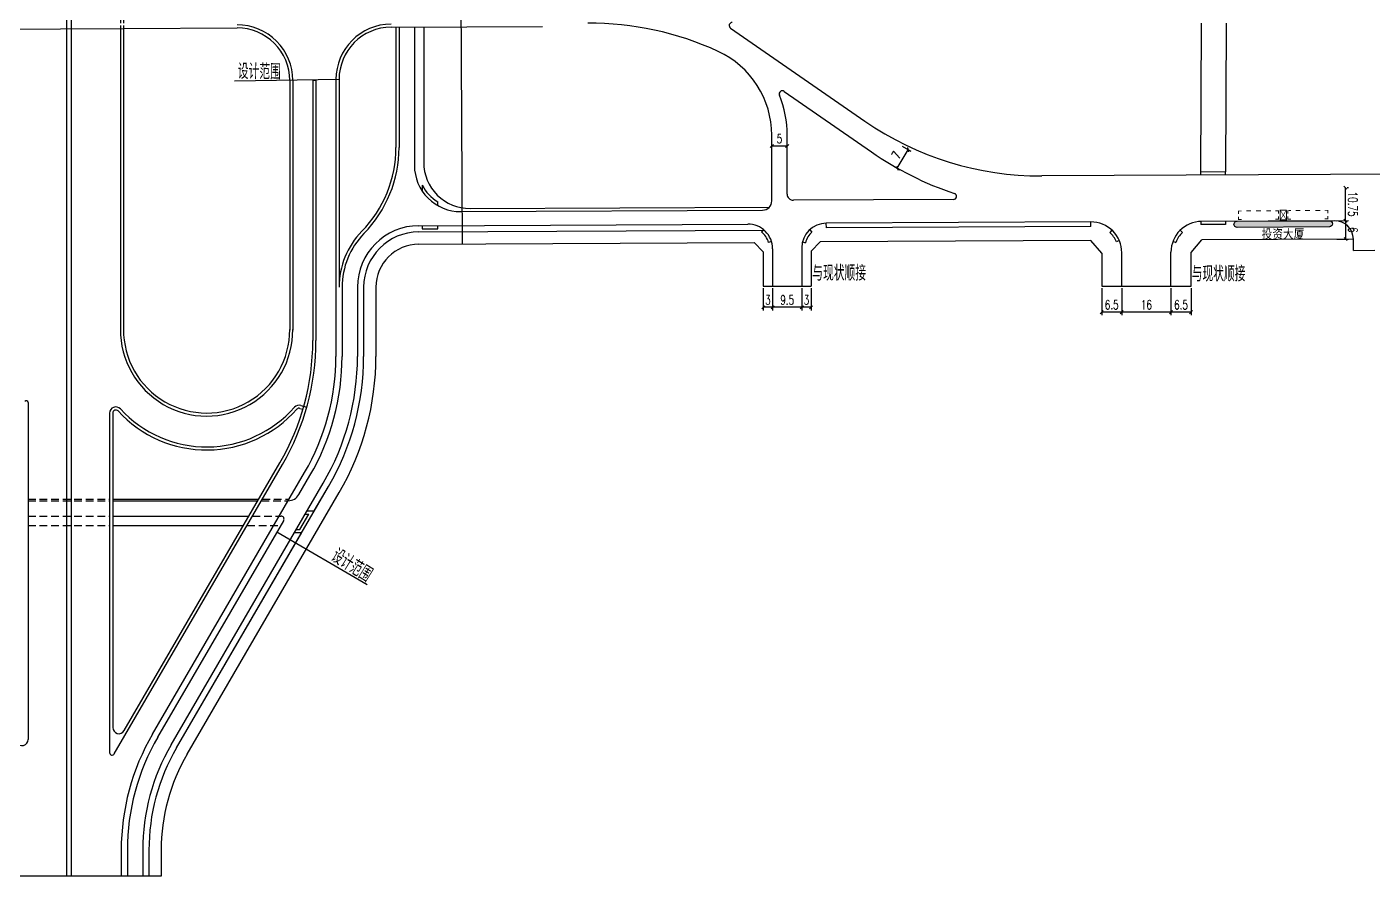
# Model space of a CAD drawing. Extents: x 113363 to 119694, y 18926 to 19620.
# Drawn here: x 113806.4 to 114243.6, y 18966.8 to 19242.6 of the extents above; entities that cross this region are included whole.
import ezdxf
from ezdxf.enums import TextEntityAlignment as Align

# ---------------------------------------------------------------- set-up
doc = ezdxf.new("R2010")
doc.units = 0
for name, pattern in [('CONTINOUS', [0]), ('DASHED', [0.75, 0.5, -0.25]), ('HIDDENX2', [0.75, 0.5, -0.25])]:
    doc.linetypes.add(name, pattern=pattern)
for name, color, linetype in [('FW', 4, 'Continuous'), ('SGFW', 4, 'Continuous'), ('人行道', 1, 'Continuous'), ('公交站', 3, 'Continuous'), ('地下通道', 6, 'Continuous'), ('拼接线', 7, 'Continuous'), ('无障碍', 3, 'Continuous'), ('树池绿化', 3, 'Continuous'), ('横断面宽度标注', 7, 'Continuous'), ('现状', 5, 'Continuous'), ('立道牙', 5, 'Continuous'), ('设计范围', 4, 'Continuous')]:
    doc.layers.add(name, color=color, linetype=linetype)
doc.styles.add('HZTXT', font='ROMANS', dxfattribs={"width": 0.75, "bigfont": 'HZTXT'})
doc.styles.get("Standard").update_dxf_attribs({"font": 'txtd.shx', "width": 0.7, "bigfont": 'hztxt.shx'})
doc.styles.add('txtd', font='txtd.shx', dxfattribs={"width": 0.7, "bigfont": 'hztxt.shx'})
doc.styles.add('XBT', font='', dxfattribs={"width": 0.85})
doc.styles.get('XBT').set_extended_font_data('宋体')
doc.dimstyles.get("Standard").update_dxf_attribs({"dimtxt": 3, "dimasz": 1, "dimexe": 1, "dimexo": 0.625, "dimgap": 0.9, "dimtad": 1, "dimdsep": 46, "dimtxsty": 'txtd', "dimblk": 'OBLIQUE', "dimcen": 0.09, "dimclrd": 256, "dimadec": 0, "dimazin": 0, "dimtfac": 1, "dimtix": 1, "dimtmove": 2, "dimatfit": 3, "dimfxl": 1, "dimtolj": 1, "dimtzin": 0, "dimlwd": -1, "dimarcsym": 0})
doc.dimstyles.new('横断面', dxfattribs={"dimtxt": 3, "dimasz": 1, "dimexe": 1, "dimexo": 0.625, "dimgap": 0.9, "dimtad": 1, "dimdsep": 46, "dimtxsty": 'Standard', "dimblk": 'OBLIQUE', "dimcen": 0.09, "dimadec": 0, "dimazin": 0, "dimtfac": 1, "dimtix": 1, "dimtmove": 2, "dimatfit": 3, "dimfxl": 1, "dimtolj": 1, "dimtzin": 0, "dimarcsym": 0})

# ---------------------------------------------------------------- blocks, each defined once
blk = doc.blocks.new('_Oblique')
at = {"color": 0, "linetype": 'ByBlock', "lineweight": -2}
blk.add_line((-0.5, -0.5), (0.5, 0.5), dxfattribs=at)
blk = doc.blocks.new('*U225')
at = {"layer": '横断面宽度标注', "color": 0, "linetype": 'CONTINOUS', "lineweight": -2, "transparency": 16777216}
for p, q in [((114231.83, 19179.68), (114235.68, 19179.7)), ((114231.86, 19173.68), (114235.71, 19173.7))]:
    blk.add_line(p, q, dxfattribs=at)
at = {"layer": '横断面宽度标注', "linetype": 'CONTINOUS', "transparency": 16777216}
blk.add_line((114234.68, 19179.7), (114234.71, 19173.7), dxfattribs=at)
for p, rotation in [((114234.68, 19179.7), 90.28409370080121), ((114234.71, 19173.7), 270.2840937008012)]:
    blk.add_blockref('_Oblique', p, dxfattribs=dict(at, rotation=rotation))
at = {"layer": '横断面宽度标注', "color": 0, "linetype": 'CONTINOUS', "transparency": 16777216, "insert": (114237.1, 19176.71), "char_height": 3, "width": 0.000000001, "attachment_point": 5, "rotation": 270.2841, "style": 'txtd'}
blk.add_mtext('\\A1;6', dxfattribs=at)
blk = doc.blocks.new('*U236')
at = {"layer": '横断面宽度标注', "linetype": 'CONTINOUS', "transparency": 16777216}
blk.add_line((114234.68, 19179.7), (114234.63, 19190.45), dxfattribs=at)
at = {"layer": '横断面宽度标注', "color": 0, "linetype": 'CONTINOUS', "lineweight": -2, "transparency": 16777216}
for p, q in [((114235.25, 19190.45), (114235.63, 19190.45)), ((114231.83, 19179.68), (114235.68, 19179.7))]:
    blk.add_line(p, q, dxfattribs=at)
at = {"layer": '横断面宽度标注', "linetype": 'CONTINOUS', "transparency": 16777216}
for p, rotation in [((114234.63, 19190.45), 90.2840937003845), ((114234.68, 19179.7), 270.2840937003845)]:
    blk.add_blockref('_Oblique', p, dxfattribs=dict(at, rotation=rotation))
at = {"layer": '横断面宽度标注', "color": 0, "linetype": 'CONTINOUS', "transparency": 16777216, "insert": (114237.06, 19185.08), "char_height": 3, "width": 0.000000001, "attachment_point": 5, "rotation": 270.2841, "style": 'txtd'}
blk.add_mtext('\\A1;10.75', dxfattribs=at)
blk = doc.blocks.new('*U16')
at = {"layer": '横断面宽度标注', "linetype": 'CONTINOUS', "transparency": 16777216}
blk.add_line((114089.07, 19196.73), (114092.67, 19202.73), dxfattribs=at)
at = {"layer": '横断面宽度标注', "color": 0, "linetype": 'CONTINOUS', "lineweight": -2, "transparency": 16777216}
for p, q in [((114090.67, 19203.93), (114093.53, 19202.22)), ((114087.07, 19197.93), (114089.93, 19196.22))]:
    blk.add_line(p, q, dxfattribs=at)
at = {"layer": '横断面宽度标注', "linetype": 'CONTINOUS', "transparency": 16777216}
for p, rotation in [((114092.67, 19202.73), 59.01702947204178), ((114089.07, 19196.73), 239.0170294720418)]:
    blk.add_blockref('_Oblique', p, dxfattribs=dict(at, rotation=rotation))
at = {"layer": '横断面宽度标注', "color": 0, "linetype": 'CONTINOUS', "transparency": 16777216, "insert": (114088.81, 19200.97), "char_height": 3, "width": 0.000000001, "attachment_point": 5, "rotation": 59.017, "style": 'txtd'}
blk.add_mtext('\\A1;7', dxfattribs=at)
blk = doc.blocks.new('*U26')
at = {"layer": '横断面宽度标注', "color": 0, "linetype": 'CONTINOUS', "lineweight": -2, "transparency": 16777216}
for p, q in [((114178, 19157.81), (114178, 19148.99)), ((114184.5, 19157.81), (114184.5, 19148.99))]:
    blk.add_line(p, q, dxfattribs=at)
at = {"layer": '横断面宽度标注', "linetype": 'CONTINOUS', "transparency": 16777216}
blk.add_line((114184.5, 19149.99), (114178, 19149.99), dxfattribs=at)
at = {"layer": '横断面宽度标注', "linetype": 'CONTINOUS', "transparency": 16777216, "rotation": 180}
blk.add_blockref('_Oblique', (114178, 19149.99), dxfattribs=at)
at = {"layer": '横断面宽度标注', "linetype": 'CONTINOUS', "transparency": 16777216}
blk.add_blockref('_Oblique', (114184.5, 19149.99), dxfattribs=at)
at = {"layer": '横断面宽度标注', "color": 0, "linetype": 'CONTINOUS', "transparency": 16777216, "insert": (114181.25, 19152.39), "char_height": 3, "width": 0.000000001, "attachment_point": 5, "style": 'txtd'}
blk.add_mtext('\\A1;6.5', dxfattribs=at)
blk = doc.blocks.new('*U27')
at = {"layer": '横断面宽度标注', "color": 0, "linetype": 'CONTINOUS', "lineweight": -2, "transparency": 16777216}
for p, q in [((114162, 19157.81), (114162, 19148.99)), ((114178, 19157.81), (114178, 19148.99))]:
    blk.add_line(p, q, dxfattribs=at)
at = {"layer": '横断面宽度标注', "linetype": 'CONTINOUS', "transparency": 16777216}
blk.add_line((114178, 19149.99), (114162, 19149.99), dxfattribs=at)
at = {"layer": '横断面宽度标注', "linetype": 'CONTINOUS', "transparency": 16777216, "rotation": 180}
blk.add_blockref('_Oblique', (114162, 19149.99), dxfattribs=at)
at = {"layer": '横断面宽度标注', "linetype": 'CONTINOUS', "transparency": 16777216}
blk.add_blockref('_Oblique', (114178, 19149.99), dxfattribs=at)
at = {"layer": '横断面宽度标注', "color": 0, "linetype": 'CONTINOUS', "transparency": 16777216, "insert": (114170, 19152.39), "char_height": 3, "width": 0.000000001, "attachment_point": 5, "style": 'txtd'}
blk.add_mtext('\\A1;16', dxfattribs=at)
blk = doc.blocks.new('*U28')
at = {"layer": '横断面宽度标注', "color": 0, "linetype": 'CONTINOUS', "lineweight": -2, "transparency": 16777216}
for p, q in [((114155.5, 19157.81), (114155.5, 19148.99)), ((114162, 19157.81), (114162, 19148.99))]:
    blk.add_line(p, q, dxfattribs=at)
at = {"layer": '横断面宽度标注', "linetype": 'CONTINOUS', "transparency": 16777216}
blk.add_line((114162, 19149.99), (114155.5, 19149.99), dxfattribs=at)
at = {"layer": '横断面宽度标注', "linetype": 'CONTINOUS', "transparency": 16777216, "rotation": 180}
blk.add_blockref('_Oblique', (114155.5, 19149.99), dxfattribs=at)
at = {"layer": '横断面宽度标注', "linetype": 'CONTINOUS', "transparency": 16777216}
blk.add_blockref('_Oblique', (114162, 19149.99), dxfattribs=at)
at = {"layer": '横断面宽度标注', "color": 0, "linetype": 'CONTINOUS', "transparency": 16777216, "insert": (114158.75, 19152.39), "char_height": 3, "width": 0.000000001, "attachment_point": 5, "style": 'txtd'}
blk.add_mtext('\\A1;6.5', dxfattribs=at)
blk = doc.blocks.new('*U29')
at = {"layer": '横断面宽度标注', "color": 0, "linetype": 'CONTINOUS', "lineweight": -2, "transparency": 16777216}
for p, q in [((114058.08, 19157.81), (114058.08, 19150.56)), ((114061.08, 19157.81), (114061.08, 19150.56))]:
    blk.add_line(p, q, dxfattribs=at)
at = {"layer": '横断面宽度标注', "linetype": 'CONTINOUS', "transparency": 16777216}
blk.add_line((114061.08, 19151.56), (114058.08, 19151.56), dxfattribs=at)
at = {"layer": '横断面宽度标注', "linetype": 'CONTINOUS', "transparency": 16777216, "rotation": 180}
blk.add_blockref('_Oblique', (114058.08, 19151.56), dxfattribs=at)
at = {"layer": '横断面宽度标注', "linetype": 'CONTINOUS', "transparency": 16777216}
blk.add_blockref('_Oblique', (114061.08, 19151.56), dxfattribs=at)
at = {"layer": '横断面宽度标注', "color": 0, "linetype": 'CONTINOUS', "transparency": 16777216, "insert": (114059.58, 19153.96), "char_height": 3, "width": 0.000000001, "attachment_point": 5, "style": 'txtd'}
blk.add_mtext('\\A1;3', dxfattribs=at)
blk = doc.blocks.new('*U30')
at = {"layer": '横断面宽度标注', "color": 0, "linetype": 'CONTINOUS', "lineweight": -2, "transparency": 16777216}
for p, q in [((114048.58, 19157.81), (114048.58, 19150.56)), ((114058.08, 19157.81), (114058.08, 19150.56))]:
    blk.add_line(p, q, dxfattribs=at)
at = {"layer": '横断面宽度标注', "linetype": 'CONTINOUS', "transparency": 16777216}
blk.add_line((114058.08, 19151.56), (114048.58, 19151.56), dxfattribs=at)
at = {"layer": '横断面宽度标注', "linetype": 'CONTINOUS', "transparency": 16777216, "rotation": 180}
blk.add_blockref('_Oblique', (114048.58, 19151.56), dxfattribs=at)
at = {"layer": '横断面宽度标注', "linetype": 'CONTINOUS', "transparency": 16777216}
blk.add_blockref('_Oblique', (114058.08, 19151.56), dxfattribs=at)
at = {"layer": '横断面宽度标注', "color": 0, "linetype": 'CONTINOUS', "transparency": 16777216, "insert": (114053.33, 19153.96), "char_height": 3, "width": 0.000000001, "attachment_point": 5, "style": 'txtd'}
blk.add_mtext('\\A1;9.5', dxfattribs=at)
blk = doc.blocks.new('*U31')
at = {"layer": '横断面宽度标注', "color": 0, "linetype": 'CONTINOUS', "lineweight": -2, "transparency": 16777216}
for p, q in [((114045.58, 19157.81), (114045.58, 19150.56)), ((114048.58, 19157.81), (114048.58, 19150.56))]:
    blk.add_line(p, q, dxfattribs=at)
at = {"layer": '横断面宽度标注', "linetype": 'CONTINOUS', "transparency": 16777216}
blk.add_line((114048.58, 19151.56), (114045.58, 19151.56), dxfattribs=at)
at = {"layer": '横断面宽度标注', "linetype": 'CONTINOUS', "transparency": 16777216, "rotation": 180}
blk.add_blockref('_Oblique', (114045.58, 19151.56), dxfattribs=at)
at = {"layer": '横断面宽度标注', "linetype": 'CONTINOUS', "transparency": 16777216}
blk.add_blockref('_Oblique', (114048.58, 19151.56), dxfattribs=at)
at = {"layer": '横断面宽度标注', "color": 0, "linetype": 'CONTINOUS', "transparency": 16777216, "insert": (114047.08, 19153.96), "char_height": 3, "width": 0.000000001, "attachment_point": 5, "style": 'txtd'}
blk.add_mtext('\\A1;3', dxfattribs=at)
blk = doc.blocks.new('*U32')
at = {"layer": '横断面宽度标注', "color": 0, "linetype": 'CONTINOUS', "lineweight": -2, "transparency": 16777216}
for p, q in [((114048.33, 19204.55), (114048.33, 19204.92)), ((114053.33, 19204.55), (114053.33, 19204.92))]:
    blk.add_line(p, q, dxfattribs=at)
at = {"layer": '横断面宽度标注', "linetype": 'CONTINOUS', "transparency": 16777216}
blk.add_line((114053.33, 19203.92), (114048.33, 19203.92), dxfattribs=at)
for p, rotation in [((114048.33, 19203.92), 179.9999999998332), ((114053.33, 19203.92), 359.9999999998333)]:
    blk.add_blockref('_Oblique', p, dxfattribs=dict(at, rotation=rotation))
at = {"layer": '横断面宽度标注', "color": 0, "linetype": 'CONTINOUS', "transparency": 16777216, "insert": (114050.83, 19206.32), "char_height": 3, "width": 0.000000001, "attachment_point": 5, "style": 'txtd'}
blk.add_mtext('\\A1;5', dxfattribs=at)
blk = doc.blocks.new('*U177')
at = {"layer": '横断面宽度标注', "color": 0, "linetype": 'CONTINOUS', "lineweight": -2, "transparency": 16777216}
for p, q in [((114048.33, 19204.55), (114048.33, 19204.92)), ((114053.33, 19204.55), (114053.33, 19204.92)), ((114053.33, 19203.92), (114048.33, 19203.92))]:
    blk.add_line(p, q, dxfattribs=at)
for p, rotation in [((114048.33, 19203.92), 179.9999999998332), ((114053.33, 19203.92), 359.9999999998333)]:
    blk.add_blockref('_Oblique', p, dxfattribs=dict(at, rotation=rotation))
at = {"layer": '横断面宽度标注', "color": 0, "linetype": 'CONTINOUS', "transparency": 16777216, "insert": (114050.83, 19206.32), "char_height": 3, "width": 0.000000001, "attachment_point": 5}
blk.add_mtext('\\A1;5', dxfattribs=at)
blk = doc.blocks.new('公交站台8')
at = {"layer": '公交站'}
blk.add_hatch(color=256, dxfattribs=at).paths.add_polyline_path([(14.94, -2.35, 1), (14.94, -0.35), (-15.06, -0.35, 1), (-15.06, -2.35)])
at = {"layer": '公交站', "linetype": 'Continuous'}
for points in [[(-14.56, 2, 0.3, 0.3, 0), (-14.57, 2.96, 0.3, 0.3, 0), (-13.55, 2.96, 0.3, 0.3, 0)], [(-14.56, 1.16, 0.3, 0.3, 0), (-14.56, 0.21, 0.3, 0.3, 0), (-13.55, 0.21, 0.3, 0.3, 0)], [(-10.45, 2.97, 0.3, 0.3, 0), (-12.02, 2.97, 0.3, 0.3, 0)], [(-7.27, 2.98, 0.3, 0.3, 0), (-8.83, 2.97, 0.3, 0.3, 0)], [(-4.01, 2.99, 0.3, 0.3, 0), (-5.57, 2.98, 0.3, 0.3, 0)], [(-1.56, 2.04, 0.3, 0.3, 0), (-1.57, 2.99, 0.3, 0.3, 0), (-2.58, 2.99, 0.3, 0.3, 0)], [(-1.56, 1.2, 0.3, 0.3, 0), (-1.56, 0.24, 0.3, 0.3, 0), (-2.57, 0.24, 0.3, 0.3, 0)], [(1, 0, 0.2, 0.2, 0), (-1.01, 3.14, 0.2, 0.2, 0)], [(0.99, 3.15, 0.2, 0.2, 0), (-1, 0, 0.2, 0.2, 0)], [(1.44, 2.04, 0.3, 0.3, 0), (1.43, 3, 0.3, 0.3, 0), (2.45, 3, 0.3, 0.3, 0)], [(1.44, 1.2, 0.3, 0.3, 0), (1.44, 0.25, 0.3, 0.3, 0), (2.45, 0.25, 0.3, 0.3, 0)], [(5.55, 3.01, 0.3, 0.3, 0), (3.98, 3.01, 0.3, 0.3, 0)], [(8.64, 3.02, 0.3, 0.3, 0), (7.08, 3.01, 0.3, 0.3, 0)], [(11.99, 3.03, 0.3, 0.3, 0), (10.43, 3.02, 0.3, 0.3, 0)], [(14.44, 2.08, 0.3, 0.3, 0), (14.43, 3.03, 0.3, 0.3, 0), (13.42, 3.03, 0.3, 0.3, 0)], [(14.44, 1.24, 0.3, 0.3, 0), (14.44, 0.28, 0.3, 0.3, 0), (13.43, 0.28, 0.3, 0.3, 0)]]:
    blk.add_lwpolyline(points, format="xyseb", dxfattribs=at)
blk.add_lwpolyline([(0.99, 3.15, 0.3, 0.3, 0), (-1.01, 3.14, 0.3, 0.3, 0), (-1, 0, 0.3, 0.3, 0), (1, 0, 0.3, 0.3, 0)], format="xyseb", close=True, dxfattribs=at)
at = {"layer": '公交站'}
blk.add_lwpolyline([(14.94, -0.35, -1), (14.94, -2.35), (-15.06, -2.35, -1), (-15.06, -0.35)], format="xyb", close=True, dxfattribs=at)
at = {"layer": '公交站', "style": 'XBT', "width": 0.85}
blk.add_attdef('公交站台', text='', height=3, dxfattribs=at).set_placement((-7.29, -7.56), align=Align.BOTTOM_LEFT)

msp = doc.modelspace()

# ---------------------------------------------------------------- linework, layer by layer
at = {"layer": 'FW'}
msp.add_line((113946.722, 19373.1), (113947.725, 19172.135), dxfattribs=at)
at = {"layer": 'FW', "linetype": 'CONTINOUS'}
for p, q in [((113907.749, 19225.522), (113873.839, 19224.993)), ((113916.922, 19061.469), (113887.606, 19078.52))]:
    msp.add_line(p, q, dxfattribs=at)
at = {"layer": '人行道', "ltscale": 10}
for p, q in [((113933.679, 19172.065), (114042.58, 19172.608)), ((114151.98, 19173.286), (114064.08, 19172.85)), ((114155.5, 19169.154), (114151.98, 19173.286)), ((114184.5, 19169.333), (114187.98, 19173.464)), ((114237.236, 19173.709), (114187.98, 19173.464)), ((114155.5, 19169.154), (114155.5, 19158.432)), ((114184.5, 19158.432), (114184.5, 19169.333)), ((113919.749, 19158.066), (113919.749, 19135.635)), ((113858.406, 19006.441), (113907.817, 19091.39)), ((113850, 18975.268), (113850, 18966.845)), ((113850, 18966.845), (113754, 18966.845))]:
    msp.add_line(p, q, dxfattribs=at)
for points in [[(114045.58, 19169.623), (114042.58, 19172.608)], [(114061.08, 19169.835), (114064.08, 19172.85)], [(114061.08, 19169.835), (114061.08, 19158.432)], [(114045.58, 19169.623), (114045.58, 19158.432)]]:
    msp.add_lwpolyline(points, dxfattribs=at)
for centre, radius, start, end in [((113933.749, 19158.066), 14, 90.28557, 180), ((113831.749, 19135.635), 88, 329.81577, 0), ((113831.749, 19135.635), 88, 329.81577, 329.95261), ((113912, 18975.268), 62, 149.81577, 180)]:
    msp.add_arc(centre, radius, start, end, dxfattribs=at)
at = {"layer": '地下通道', "ltscale": 5}
for p, q in [((113926.249, 19242.529), (113926.249, 19203.483)), ((113926.249, 19242.529), (113926.249, 19203.483)), ((113927.249, 19242.534), (113927.249, 19203.483)), ((113927.249, 19242.534), (113927.249, 19203.483)), ((113932.249, 19242.559), (113932.249, 19197.633)), ((113932.249, 19242.559), (113932.249, 19197.633)), ((113935.249, 19242.574), (113935.249, 19198.648)), ((113935.249, 19242.574), (113935.249, 19198.648)), ((113834.25, 19089.25), (113881.7, 19089.25)), ((113834.25, 19089.25), (113881.7, 19089.25)), ((113834.25, 19088.75), (113881.409, 19088.75)), ((113834.25, 19088.75), (113881.409, 19088.75)), ((113834.25, 19083.75), (113878.501, 19083.75)), ((113834.25, 19083.75), (113878.501, 19083.75)), ((113834.25, 19080.75), (113876.756, 19080.75)), ((113834.25, 19080.75), (113876.756, 19080.75))]:
    msp.add_line(p, q, dxfattribs=at)
at = {"layer": '地下通道', "linetype": 'HIDDENX2', "ltscale": 5}
for p, q in [((113806.75, 19089.25), (113833.25, 19089.25)), ((113806.75, 19089.25), (113833.25, 19089.25)), ((113806.75, 19088.75), (113833.25, 19088.75)), ((113806.75, 19088.75), (113833.25, 19088.75)), ((113882.566, 19088.75), (113891.255, 19088.75)), ((113882.566, 19088.75), (113891.255, 19088.75)), ((113882.857, 19089.25), (113891.533, 19089.25)), ((113882.857, 19089.25), (113891.533, 19089.25)), ((113806.75, 19083.75), (113833.25, 19083.75)), ((113806.75, 19083.75), (113833.25, 19083.75)), ((113879.658, 19083.75), (113888.909, 19083.75)), ((113879.658, 19083.75), (113888.909, 19083.75)), ((113806.75, 19080.75), (113833.25, 19080.75)), ((113806.75, 19080.75), (113833.25, 19080.75)), ((113877.913, 19080.75), (113888.903, 19080.75)), ((113877.913, 19080.75), (113888.903, 19080.75))]:
    msp.add_line(p, q, dxfattribs=at)
at = {"layer": '拼接线'}
msp.add_line((113946.722, 19373.1), (113947.725, 19172.135), dxfattribs=at)
at = {"layer": '无障碍', "linetype": 'CONTINOUS'}
for p, q in [((114187.721, 19195.463), (114187.939, 19243.838)), ((114195.939, 19243.878), (114195.726, 19195.503)), ((114195.726, 19195.503), (114187.721, 19195.463)), ((114187.723, 19194.463), (114187.721, 19195.463)), ((114195.726, 19194.503), (114195.726, 19195.503)), ((113934.798, 19191.232), (113934.798, 19189.268)), ((113939.798, 19184.615), (113939.798, 19185.781)), ((114187.73, 19179.461), (114187.735, 19178.463)), ((114195.729, 19179.503), (114195.734, 19178.503)), ((113934.798, 19178.071), (113934.798, 19177.071)), ((113934.798, 19177.071), (113939.798, 19177.096)), ((113939.798, 19177.096), (113939.798, 19178.096)), ((114045.585, 19176.839), (114044.959, 19176.059)), ((114060.651, 19176.736), (114061.33, 19176.001)), ((114158.796, 19176.622), (114158.116, 19175.888)), ((114181.013, 19176.618), (114181.711, 19175.903)), ((114195.734, 19178.503), (114187.735, 19178.463)), ((114048.241, 19172.903), (114047.283, 19172.615)), ((114058.316, 19172.787), (114059.286, 19172.547)), ((114161.187, 19173.236), (114160.268, 19172.841)), ((114178.65, 19173.01), (114179.585, 19172.656)), ((113895.071, 19079.418), (113897.996, 19084.418)), ((113896.838, 19084.418), (113897.996, 19084.418)), ((113897.402, 19085.418), (113899.716, 19085.418)), ((113893.331, 19078.418), (113895.644, 19078.418)), ((113893.912, 19079.418), (113895.071, 19079.418))]:
    msp.add_line(p, q, dxfattribs=at)
for centre, radius, start, end in [((113947.249, 19197.633), 14, 207.20822, 237.84524), ((114040.58, 19170.598), 7, 16.742, 51.27241), ((114066.08, 19170.86), 7, 132.73599, 166.05726), ((114152, 19169.286), 9, 23.26389, 47.18797), ((114188, 19169.464), 9, 134.32589, 159.23083)]:
    msp.add_arc(centre, radius, start, end, dxfattribs=at)
at = {"layer": '树池绿化', "linetype": 'CONTINOUS'}
for p, q in [((114066.048, 19177.36), (114066.04, 19178.86)), ((114066.048, 19177.36), (114066.04, 19178.86)), ((114151.958, 19177.786), (114151.95, 19179.286)), ((114151.958, 19177.786), (114151.95, 19179.286))]:
    msp.add_line(p, q, dxfattribs=at)
at = {"layer": '树池绿化'}
for p, q in [((113933.659, 19176.065), (114045.842, 19176.625)), ((113933.659, 19176.065), (114045.842, 19176.625)), ((114151.958, 19177.786), (114066.048, 19177.36)), ((114151.958, 19177.786), (114066.048, 19177.36)), ((113915.749, 19158.066), (113915.749, 19135.635)), ((113915.749, 19158.066), (113915.749, 19135.635)), ((113854.949, 19008.452), (113904.359, 19093.401)), ((113899.716, 19085.418), (113904.359, 19093.401)), ((113854.949, 19008.452), (113895.644, 19078.418)), ((113846, 18975.268), (113846, 18966.845)), ((113846, 18975.268), (113846, 18966.845))]:
    msp.add_line(p, q, dxfattribs=at)
for centre, radius, start, end in [((113933.749, 19158.066), 18, 90.28557, 180), ((113933.749, 19158.066), 18, 90.28557, 180), ((113831.749, 19135.635), 84, 329.81577, 0), ((113831.749, 19135.635), 84, 329.81577, 0), ((113912, 18975.268), 66, 149.81577, 180), ((113912, 18975.268), 66, 149.81577, 180)]:
    msp.add_arc(centre, radius, start, end, dxfattribs=at)
at = {"layer": '现状'}
for p, q in [((113819.25, 19617.848), (113819.25, 18966.845)), ((113820.75, 19617.848), (113820.75, 18966.845)), ((113765.167, 19241.726), (113837.75, 19242.088)), ((113819.25, 19241.996), (113819.25, 18966.845)), ((113820.75, 19242.003), (113820.75, 18966.845)), ((113836.75, 19242.083), (113836.75, 19143.986)), ((113837.75, 19242.088), (113874.664, 19242.272)), ((113837.75, 19242.088), (113837.75, 19143.991)), ((113924.664, 19242.521), (113973.841, 19242.766)), ((114034.914, 19242.255), (114078.577, 19212.005)), ((113891.749, 19225.272), (113891.749, 19144.083)), ((113892.749, 19225.274), (113892.749, 19144.083)), ((113899.249, 19225.272), (113900.249, 19225.272)), ((113899.249, 19225.272), (113899.249, 19140.725)), ((113900.249, 19225.272), (113900.249, 19140.725)), ((113906.749, 19225.524), (113906.749, 19135.635)), ((113907.749, 19225.522), (113907.749, 19158.066)), ((114052.296, 19221.696), (114080.681, 19202.031)), ((114048.33, 19186.122), (114048.33, 19207.434)), ((114053.33, 19188.307), (114053.33, 19207.434)), ((113947.323, 19182.634), (114045.345, 19183.122)), ((113950.323, 19183.649), (114047.576, 19184.133)), ((114107.359, 19186.565), (114055.34, 19186.307)), ((113933.649, 19178.065), (114040.54, 19178.598)), ((114151.95, 19179.286), (114066.04, 19178.86)), ((114048.58, 19170.598), (114048.58, 19158.432)), ((114058.08, 19170.86), (114058.08, 19158.432)), ((113908.749, 19158.066), (113908.749, 19135.635)), ((113913.749, 19158.066), (113913.749, 19135.635)), ((113806.75, 19120.642), (113806.75, 19011.207)), ((113895.06, 19118.748), (113896.043, 19118.451)), ((113895.35, 19119.705), (113897.277, 19119.123)), ((113833.25, 19117.208), (113833.25, 19006.93)), ((113834.25, 19117.208), (113834.25, 19015.088)), ((113834.742, 19006.528), (113889.402, 19100.503)), ((113837.979, 19014.082), (113888.537, 19101.006)), ((113847.169, 19012.977), (113896.58, 19097.927)), ((113894.713, 19090.739), (113898.308, 19096.921)), ((113853.22, 19009.457), (113902.631, 19094.407)), ((113848.898, 19011.971), (113889.774, 19082.247)), ((113837, 18975.268), (113837, 18966.845)), ((113839, 18975.268), (113839, 18966.845)), ((113844, 18975.268), (113844, 18966.845))]:
    msp.add_line(p, q, dxfattribs=at)
at = {"layer": '现状', "linetype": 'DASHED', "ltscale": 3}
for p, q in [((113819.25, 19287.997), (113819.25, 19241.996)), ((113820.75, 19288.004), (113820.75, 19242.003)), ((113836.75, 19288.084), (113836.75, 19242.083)), ((113837.75, 19288.089), (113837.75, 19242.088))]:
    msp.add_line(p, q, dxfattribs=at)
at = {"layer": '现状', "ltscale": 5}
for p, q in [((114293.214, 19194.986), (114136.021, 19194.207)), ((114231.206, 19179.679), (114187.95, 19179.464)), ((114237.254, 19170.046), (114237.236, 19173.709)), ((114162, 19158.432), (114162, 19169.286)), ((114178, 19158.432), (114178, 19169.464))]:
    msp.add_line(p, q, dxfattribs=at)
at = {"layer": '现状'}
for centre, radius, start, end in [((113874.749, 19225.274), 18, 0, 90.28596), ((113874.749, 19225.272), 17, 0, 90.28557), ((113924.749, 19225.524), 18, 90.28596, 180), ((113924.749, 19225.522), 17, 90.28557, 180), ((114018.33, 19207.434), 30, 0, 65.28957), ((114051.727, 19220.874), 1, 55.28593, 201.92193), ((114018.33, 19207.434), 35, 360, 21.92193), ((113887.249, 19203.483), 39, 315.67473, 0), ((113887.249, 19203.483), 40, 315.67473, 0), ((114141.616, 19289.986), 107, 235.28593, 251.50366), ((113947.249, 19197.633), 15, 180, 270.28557), ((113950.249, 19198.648), 15, 180, 270.28557), ((114055.33, 19188.307), 2, 180, 270.28409), ((114107.354, 19187.565), 1, 270.28409, 71.50366), ((114045.33, 19186.122), 3, 270.28557, 360), ((114040.58, 19170.598), 8, 0, 90.28557), ((114066.08, 19170.86), 8, 90.28409, 180), ((114152, 19169.286), 10, 0, 90.28409), ((113933.749, 19158.066), 26, 135.67473, 180), ((113933.749, 19158.066), 25, 135.67473, 180), ((113933.749, 19158.066), 20, 90.28557, 180), ((113864.749, 19144.223), 28, 179.51576, 0.28552), ((113864.749, 19144.223), 27, 179.50687, 0.29076), ((113820.249, 19140.725), 79, 329.81577, 0), ((113820.249, 19140.725), 80, 329.81577, 0), ((113831.749, 19135.635), 75, 329.81577, 0), ((113831.749, 19135.635), 77, 329.81577, 0), ((113831.749, 19135.635), 82, 329.81577, 0), ((113806.15, 19120.642), 0.6, 0, 143.17713), ((113835.25, 19117.208), 2, 42.48323, 180), ((113835.25, 19117.208), 1, 42.48323, 180), ((113864.749, 19144.223), 39, 222.48323, 318.63805), ((113864.749, 19144.223), 38, 222.48323, 318.63805), ((113894.771, 19117.79), 2, 73.18351, 138.63805), ((113894.771, 19117.79), 1, 73.18351, 138.63805), ((113891.255, 19092.75), 4, 270, 329.81577), ((113888.909, 19082.75), 1, 329.81577, 90), ((113836.25, 19015.088), 2, 180, 329.81577), ((113912, 18975.268), 75, 149.81577, 180), ((113804.75, 19011.207), 2, 210.33586, 0), ((113912, 18975.268), 73, 149.81577, 180), ((113912, 18975.268), 68, 149.81577, 180), ((113834.05, 19006.93), 0.8, 180, 329.81577)]:
    msp.add_arc(centre, radius, start, end, dxfattribs=at)
at = {"layer": '现状', "ltscale": 5}
for centre, radius, start, end in [((114135.525, 19294.206), 100, 235.28593, 270.28409), ((114188, 19169.464), 10, 90.28409, 180), ((114231.236, 19173.679), 6, 0.28484, 90.28409)]:
    msp.add_arc(centre, radius, start, end, dxfattribs=at)
at = {"layer": '立道牙'}
for centre, radius, start, end in [((113989.068, 19143.844), 100, 65.28957, 90.28596), ((114035.483, 19243.077), 1, 90.28596, 235.28593)]:
    msp.add_arc(centre, radius, start, end, dxfattribs=at)
at = {"layer": '设计范围', "linetype": 'CONTINOUS'}
for p, q in [((114237.254, 19170.046), (114244.254, 19170.081)), ((114045.58, 19158.432), (114061.08, 19158.432)), ((114045.58, 19158.432), (114061.08, 19158.432)), ((114155.5, 19158.432), (114184.5, 19158.432)), ((114155.5, 19158.432), (114184.5, 19158.432))]:
    msp.add_line(p, q, dxfattribs=at)

# ---------------------------------------------------------------- block references
at = {"layer": '公交站'}
ref = msp.add_blockref('公交站台8', (114214.503, 19179.946), dxfattribs=dict(at, rotation=0.2840937005908782))
ref.add_attrib('公交站台', '投资大厦', dxfattribs={"height": 3, "rotation": 0.28409, "style": 'XBT', "width": 0.85}).set_placement((114207.436, 19172.961), align=Align.BOTTOM_LEFT)

# ---------------------------------------------------------------- texts
at = {"layer": 'SGFW', "linetype": 'Continuous', "style": 'HZTXT', "width": 0.7}
for rotation, p in [(359.18289, (113874.811, 19225.733, 145)), (328.10632, (113904.715, 19069.407, 145))]:
    msp.add_text('设计范围', height=5, rotation=rotation, dxfattribs=at).set_placement(p)
at = {"layer": '设计范围', "linetype": 'Continuous', "width": 0.7}
for p in [(114061.469, 19158.665), (114184.711, 19158.399)]:
    msp.add_attdef('与现状顺接', text='与现状顺接', height=5, rotation=0.20286, dxfattribs=at).set_placement(p, align=Align.BOTTOM_LEFT)

# ---------------------------------------------------------------- dimensions: what is measured, and where the dimension line sits
at = {"layer": '横断面宽度标注', "linetype": 'CONTINOUS'}
for p1, p2, distance, dimstyle, picture, middle in [((114053.33, 19203.923), (114048.33, 19203.923), 0, 'Standard', '*U32', (114050.83, 19206.323)), ((114053.33, 19203.923), (114048.33, 19203.923), 0, '横断面', '*U177', (114050.83, 19206.323)), ((114086.534, 19198.253), (114090.138, 19204.254), -2.955, 'Standard', '*U16', (114088.812, 19200.967)), ((114231.206, 19179.679), (114231.236, 19173.679), 3.476, 'Standard', '*U225', (114237.097, 19176.708)), ((114061.08, 19158.432), (114058.08, 19158.432), 6.874, 'Standard', '*U29', (114059.58, 19153.958)), ((114184.5, 19158.432), (114178, 19158.432), 8.442, 'Standard', '*U26', (114181.25, 19152.39))]:
    dim = msp.add_aligned_dim(p1=p1, p2=p2, distance=distance, dimstyle=dimstyle, dxfattribs=at)
    dim.commit()
    dim.dimension.update_dxf_attribs({"geometry": picture, "text_midpoint": middle})
dim = msp.add_linear_dim(base=(114234.629, 19190.446), p1=(114231.206, 19179.679), p2=(114234.629, 19190.446), angle=90.28409, dimstyle='Standard', dxfattribs=at)
dim.commit()
dim.dimension.update_dxf_attribs({"geometry": '*U236', "text_midpoint": (114237.056, 19185.083)})
for base, p1, p2, picture, middle in [((114045.58, 19151.558), (114048.58, 19158.432), (114045.58, 19158.432), '*U31', (114047.08, 19153.958)), ((114048.58, 19151.558), (114058.08, 19158.432), (114048.58, 19158.432), '*U30', (114053.33, 19153.958)), ((114155.5, 19149.99), (114162, 19158.432), (114155.5, 19158.432), '*U28', (114158.75, 19152.39)), ((114162, 19149.99), (114178, 19158.432), (114162, 19158.432), '*U27', (114170, 19152.39))]:
    dim = msp.add_linear_dim(base=base, p1=p1, p2=p2, dimstyle='Standard', dxfattribs=at)
    dim.commit()
    dim.dimension.update_dxf_attribs({"geometry": picture, "text_midpoint": middle})

doc.saveas('drawing.dxf')
